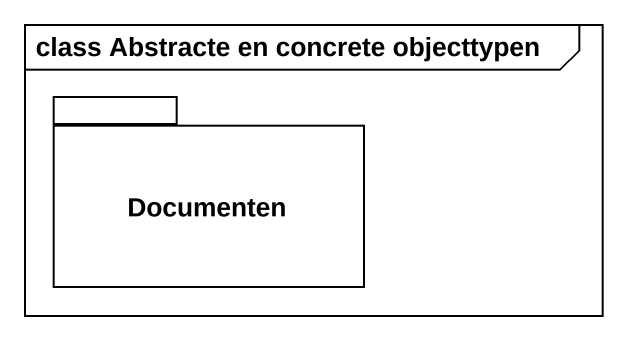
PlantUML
@startuml
mainframe class Abstracte en concrete objecttypen
package Documenten {
}
@enduml
